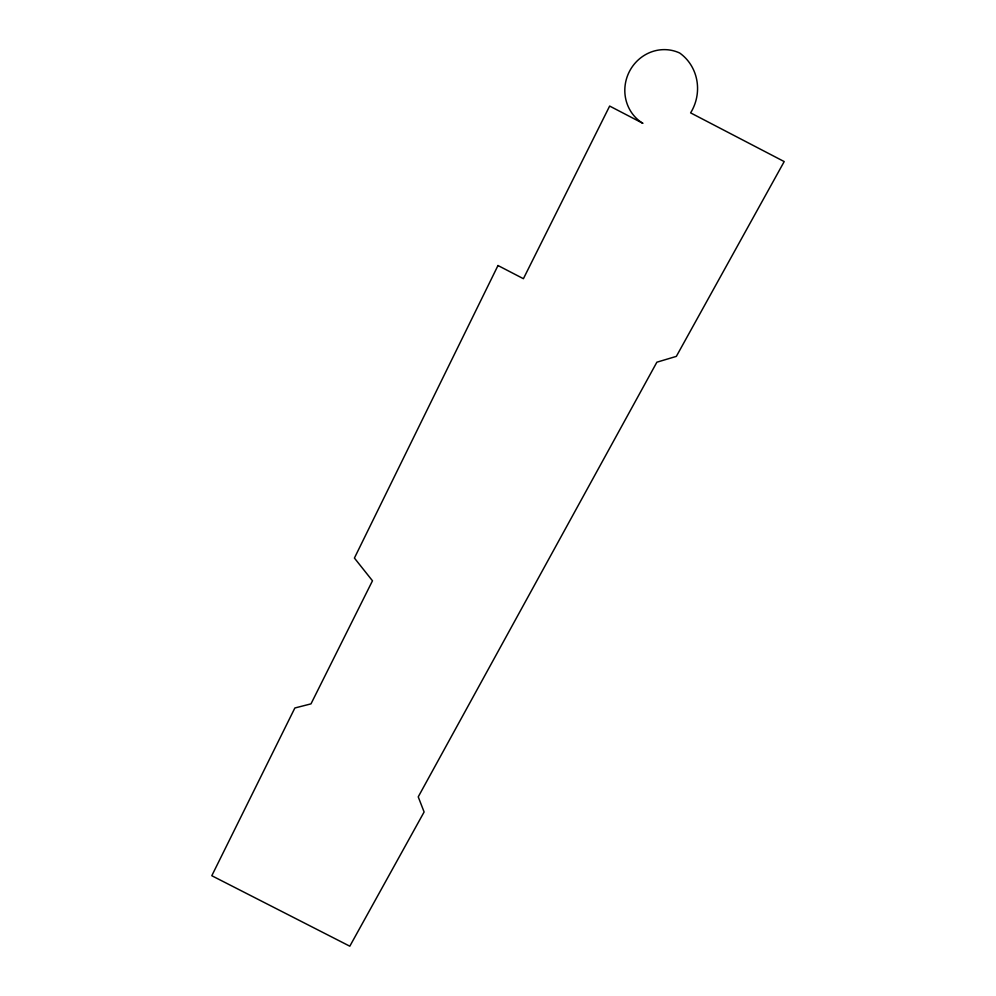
<?xml version="1.0" encoding="UTF-8"?>
<svg xmlns="http://www.w3.org/2000/svg" width="996" height="996" viewBox="0 0 996 996"><rect width="100%" height="100%" fill="white"/><g stroke="black" fill="none" stroke-linecap="round" stroke-linejoin="round"><path stroke-width="1.49" d="M497.988 265.521L354.414 558.059L372.479 580.793L310.989 703.873L294.866 707.982L211.799 875.721L349.808 946.2L424.109 811.989L418.233 796.862L656.874 362.195L676.346 356.381L784.201 161.576L690.614 112.872A44.646 42.654 -68.3 0 0 679.658 53A39.753 37.948 -67.2 0 0 629.534 71.264A39.753 37.948 -67.2 0 0 642.906 123.355L609.652 106.062L523.41 278.693L497.988 265.521"/></g></svg>
